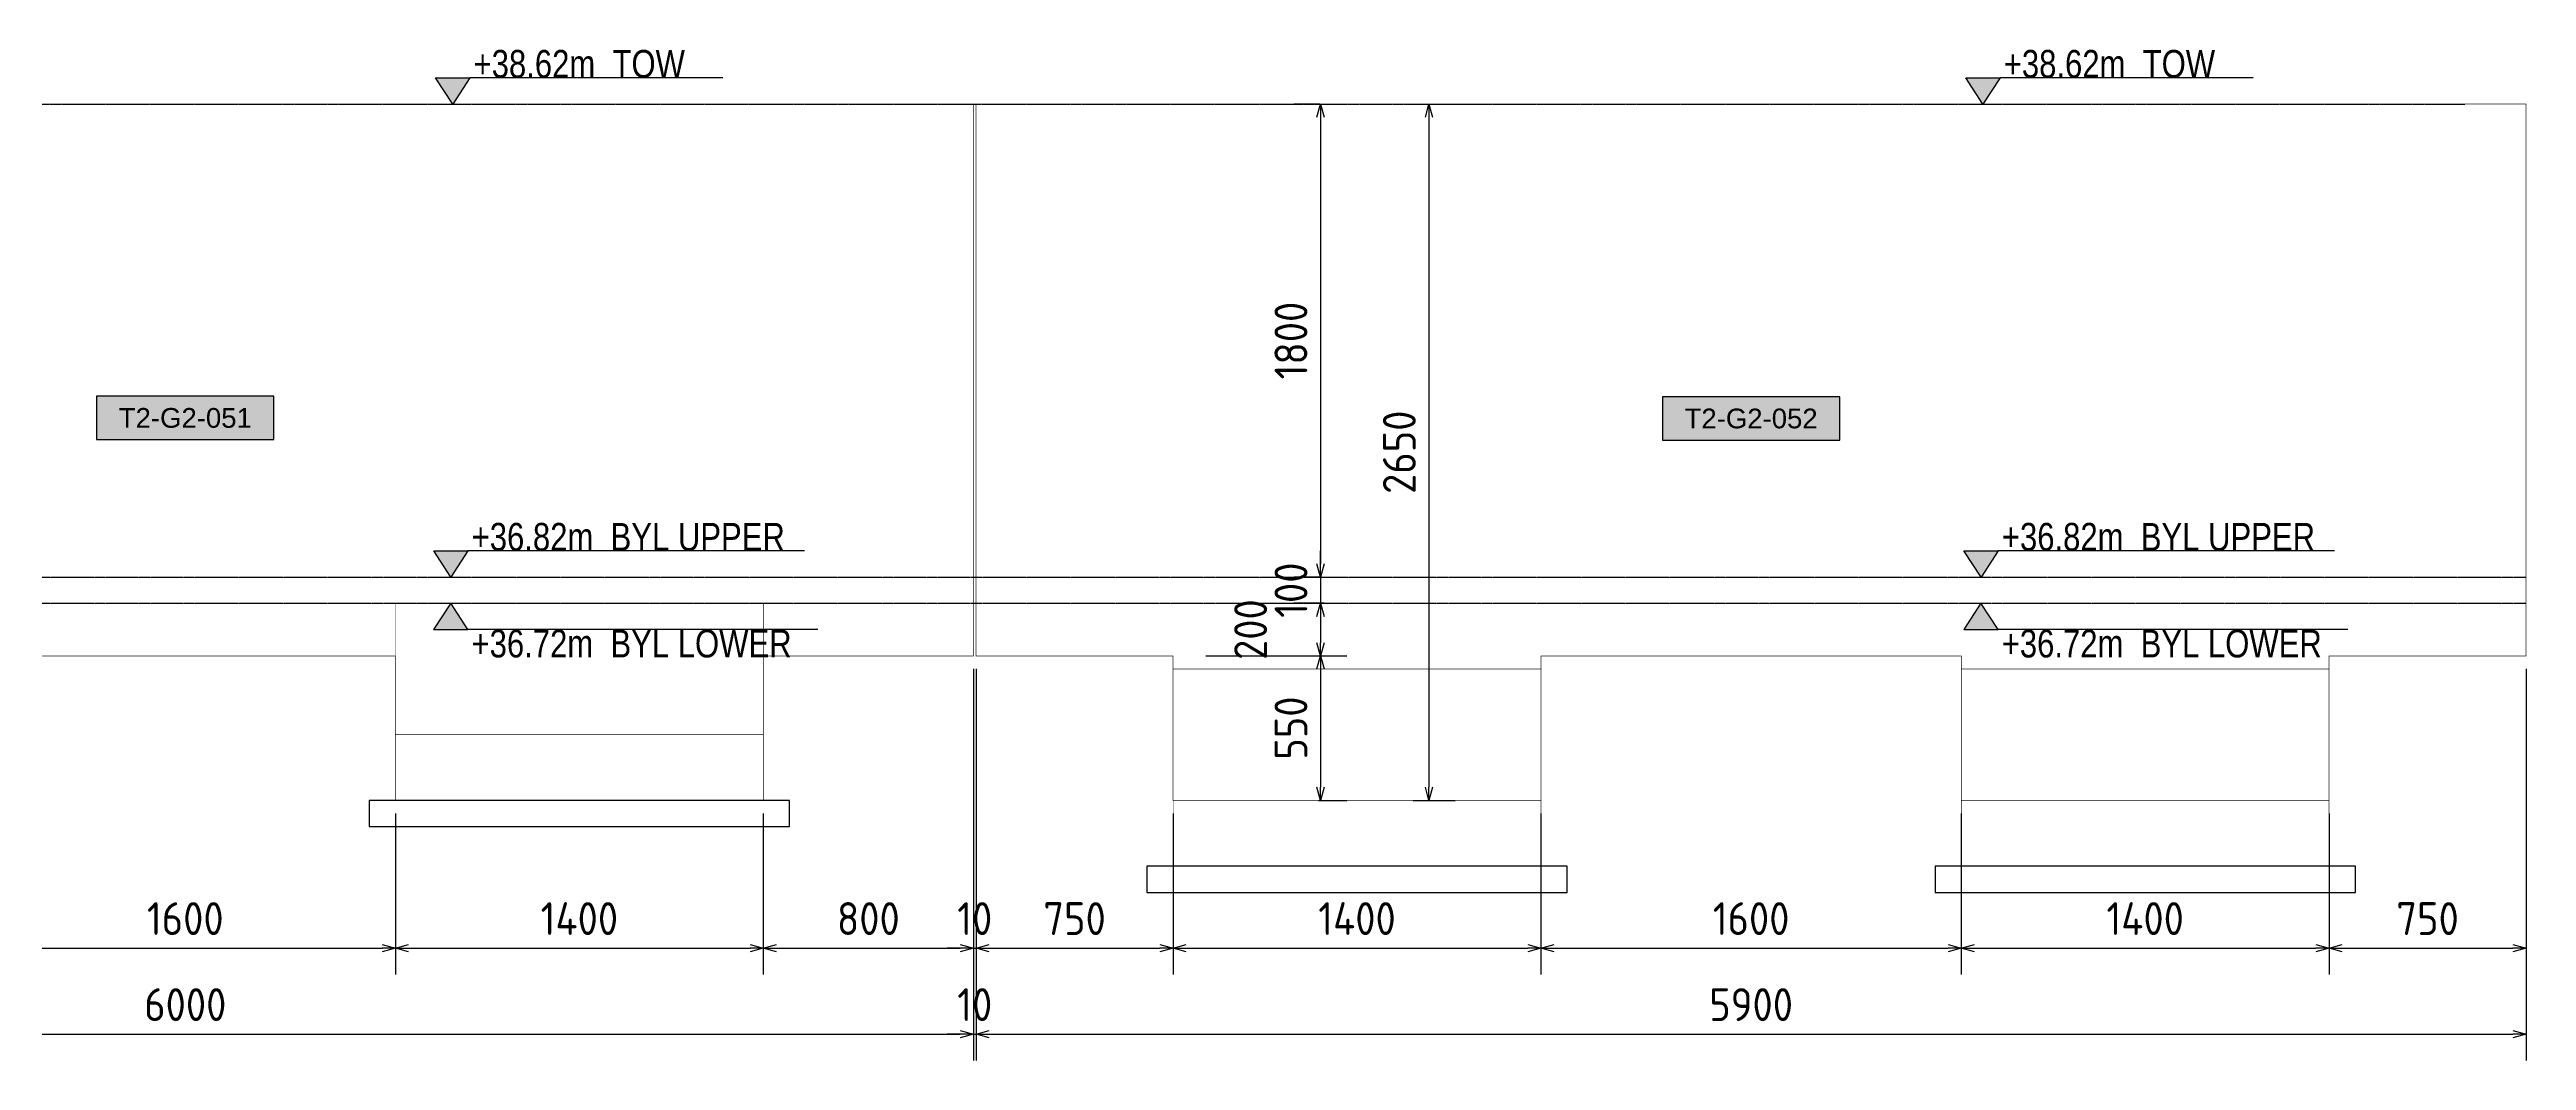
# Model space of a CAD drawing. Header units: centimetres. Extents: x -6122352 to 6876996, y -1694241 to 2592194.
# Drawn here: x 3343966 to 3353394, y 731330 to 735178 of the extents above; entities that cross this region are included whole.
import ezdxf
from ezdxf.enums import TextEntityAlignment as Align

# ---------------------------------------------------------------- set-up
doc = ezdxf.new("R2010")
doc.units = ezdxf.units.CM
doc.header["$MEASUREMENT"] = 0
doc.header["$PDMODE"] = 66
doc.header["$PDSIZE"] = 100
for name, pattern in [('CENTER', [2, 1.25, -0.25, 0.25, -0.25]), ('DASHED2', [0.375, 0.25, -0.125]), ('HIDDEN', [0.375, 0.25, -0.125])]:
    doc.linetypes.add(name, pattern=pattern)
doc.layers.get('Defpoints').update_dxf_attribs({"color": 255, "linetype": 'CENTER'})
for name, color, linetype in [('@MI-TYPE-01', 30, 'Continuous'), ('@MI-TYPE-02', 6, 'Continuous'), ('JML-Dimension', 1, 'Continuous'), ('PANEL-TAGS', 7, 'Continuous'), ('SECTION', 130, 'Continuous')]:
    doc.layers.add(name, color=color, linetype=linetype)
doc.styles.add('PANELTAG_STYLE', font='arial.ttf')
doc.styles.add('Schueco-BEMSTIL', font='isocpeur.ttf', dxfattribs={"width": 0.9})
doc.styles.add('txt-Pisa-std', font='arial.ttf', dxfattribs={"width": 0.8})
doc.dimstyles.new('MI- JWC-TXT-2.5 MM', dxfattribs={"dimscale": 1.5, "dimtxt": 2.5, "dimasz": 1, "dimexe": 2, "dimexo": 1, "dimgap": 1, "dimtad": 1, "dimdec": 0, "dimdsep": 46, "dimtxsty": 'Schueco-BEMSTIL', "dimblk": 'OPEN30', "dimcen": 0, "dimdle": 2, "dimclrd": 140, "dimclre": 8, "dimclrt": 40, "dimadec": 0, "dimazin": 2, "dimtfac": 1, "dimtdec": 0, "dimtix": 1, "dimtmove": 2, "dimatfit": 3, "dimldrblk": 'OPEN', "dimfxl": 2, "dimlwd": -1, "dimlwe": -1, "dimarcsym": 0})

# ---------------------------------------------------------------- blocks, each defined once
blk = doc.blocks.new('_Open30')
at = {"color": 0, "linetype": 'ByBlock', "lineweight": -2}
for p, q in [((-1, 0.27), (0, 0)), ((0, 0), (-1, -0.27)), ((0, 0), (-1, 0))]:
    blk.add_line(p, q, dxfattribs=at)
blk = doc.blocks.new('*D2002')
at = {"layer": '@MI-TYPE-01', "color": 8, "transparency": 16777216}
for p, q in [((3349156, 734970.1), (3349316.1, 734970.1)), ((3349156, 732320.1), (3349316.1, 732320.1))]:
    blk.add_line(p, q, dxfattribs=at)
at = {"layer": '@MI-TYPE-01', "color": 140, "transparency": 16777216}
blk.add_line((3349216.1, 734920.1), (3349216.1, 732370.1), dxfattribs=at)
at = {"layer": 'Defpoints', "color": 0, "transparency": 16777216}
for p in [(3349106, 734970.1), (3349106, 732320.1), (3349216.1, 732320.1)]:
    blk.add_point(p, dxfattribs=at)
at = {"layer": '@MI-TYPE-01', "color": 140, "transparency": 16777216, "xscale": 50, "yscale": 50, "zscale": 50}
for p, rotation in [((3349216.1, 734970.1), 90), ((3349216.1, 732320.1), 270)]:
    blk.add_blockref('_Open30', p, dxfattribs=dict(at, rotation=rotation))
at = {"layer": '@MI-TYPE-01', "color": 40, "transparency": 16777216, "insert": (3349103.6, 733645.1), "char_height": 125, "attachment_point": 5, "rotation": 90, "style": 'Schueco-BEMSTIL'}
blk.add_mtext('2650', dxfattribs=at)
blk = doc.blocks.new('_Open')
at = {"color": 0, "linetype": 'ByBlock', "lineweight": -2}
for p, q in [((-1, 0.2), (0, 0)), ((-1, -0.2), (0, 0)), ((0, 0), (-1, 0))]:
    blk.add_line(p, q, dxfattribs=at)
blk = doc.blocks.new('*D2003')
at = {"layer": '@MI-TYPE-01', "color": 8, "transparency": 16777216}
for p, q in [((3348800.4, 734970.1), (3348703.6, 734970.1)), ((3348800.4, 733170.1), (3348703.6, 733170.1))]:
    blk.add_line(p, q, dxfattribs=at)
at = {"layer": '@MI-TYPE-01', "color": 140, "transparency": 16777216}
blk.add_line((3348803.6, 734920.1), (3348803.6, 733220.1), dxfattribs=at)
at = {"layer": 'Defpoints', "color": 0, "transparency": 16777216}
for p in [(3348850.4, 734970.1), (3348803.6, 733170.1), (3348850.4, 733170.1)]:
    blk.add_point(p, dxfattribs=at)
at = {"layer": '@MI-TYPE-01', "color": 140, "transparency": 16777216, "xscale": 50, "yscale": 50, "zscale": 50}
for p, rotation in [((3348803.6, 734970.1), 90), ((3348803.6, 733170.1), 270)]:
    blk.add_blockref('_Open30', p, dxfattribs=dict(at, rotation=rotation))
at = {"layer": '@MI-TYPE-01', "color": 40, "transparency": 16777216, "insert": (3348691.1, 734070.1), "char_height": 125, "attachment_point": 5, "rotation": 90, "style": 'Schueco-BEMSTIL'}
blk.add_mtext('1800', dxfattribs=at)
blk = doc.blocks.new('*D2004')
at = {"layer": '@MI-TYPE-01', "color": 140, "transparency": 16777216}
for p, q in [((3348803.6, 733220.1), (3348803.6, 733270.1)), ((3348803.6, 733170.1), (3348803.6, 733070.1)), ((3348803.6, 733020.1), (3348803.6, 732970.1))]:
    blk.add_line(p, q, dxfattribs=at)
at = {"layer": '@MI-TYPE-01', "color": 8, "transparency": 16777216}
for p, q in [((3348800.4, 733170.1), (3348703.6, 733170.1)), ((3348817.6, 733070.1), (3348703.6, 733070.1))]:
    blk.add_line(p, q, dxfattribs=at)
at = {"layer": 'Defpoints', "color": 0, "transparency": 16777216}
for p in [(3348850.4, 733170.1), (3348803.6, 733070.1), (3348867.6, 733070.1)]:
    blk.add_point(p, dxfattribs=at)
at = {"layer": '@MI-TYPE-01', "color": 140, "transparency": 16777216, "xscale": 50, "yscale": 50, "zscale": 50}
for p, rotation in [((3348803.6, 733170.1), 270), ((3348803.6, 733070.1), 90)]:
    blk.add_blockref('_Open30', p, dxfattribs=dict(at, rotation=rotation))
at = {"layer": '@MI-TYPE-01', "color": 40, "transparency": 16777216, "insert": (3348691.1, 733120.1), "char_height": 125, "attachment_point": 5, "rotation": 90, "style": 'Schueco-BEMSTIL'}
blk.add_mtext('100', dxfattribs=at)
blk = doc.blocks.new('*D2005')
at = {"layer": '@MI-TYPE-01', "color": 8, "transparency": 16777216}
for p, q in [((3348817.6, 733070.1), (3348703.6, 733070.1)), ((3348367.1, 732870.1), (3348903.6, 732870.1))]:
    blk.add_line(p, q, dxfattribs=at)
at = {"layer": '@MI-TYPE-01', "color": 140, "transparency": 16777216}
blk.add_line((3348803.6, 733020.1), (3348803.6, 732920.1), dxfattribs=at)
at = {"layer": 'Defpoints', "color": 0, "transparency": 16777216}
for p in [(3348867.6, 733070.1), (3348317.1, 732870.1), (3348803.6, 732870.1)]:
    blk.add_point(p, dxfattribs=at)
at = {"layer": '@MI-TYPE-01', "color": 140, "transparency": 16777216, "xscale": 50, "yscale": 50, "zscale": 50}
for p, rotation in [((3348803.6, 733070.1), 90), ((3348803.6, 732870.1), 270)]:
    blk.add_blockref('_Open30', p, dxfattribs=dict(at, rotation=rotation))
at = {"layer": '@MI-TYPE-01', "color": 40, "transparency": 16777216, "insert": (3348537.6, 732970.1), "char_height": 125, "attachment_point": 5, "rotation": 90, "style": 'Schueco-BEMSTIL'}
blk.add_mtext('200', dxfattribs=at)
blk = doc.blocks.new('*D2006')
at = {"layer": '@MI-TYPE-01', "color": 8, "transparency": 16777216}
for p, q in [((3348367.1, 732870.1), (3348903.6, 732870.1)), ((3348795.3, 732320.1), (3348903.6, 732320.1))]:
    blk.add_line(p, q, dxfattribs=at)
at = {"layer": '@MI-TYPE-01', "color": 140, "transparency": 16777216}
blk.add_line((3348803.6, 732820.1), (3348803.6, 732370.1), dxfattribs=at)
at = {"layer": 'Defpoints', "color": 0, "transparency": 16777216}
for p in [(3348317.1, 732870.1), (3348745.3, 732320.1), (3348803.6, 732320.1)]:
    blk.add_point(p, dxfattribs=at)
at = {"layer": '@MI-TYPE-01', "color": 140, "transparency": 16777216, "xscale": 50, "yscale": 50, "zscale": 50}
for p, rotation in [((3348803.6, 732870.1), 90), ((3348803.6, 732320.1), 270)]:
    blk.add_blockref('_Open30', p, dxfattribs=dict(at, rotation=rotation))
at = {"layer": '@MI-TYPE-01', "color": 40, "transparency": 16777216, "insert": (3348691.1, 732595.1), "char_height": 125, "attachment_point": 5, "rotation": 90, "style": 'Schueco-BEMSTIL'}
blk.add_mtext('550', dxfattribs=at)
blk = doc.blocks.new('*U1142')
at = {"layer": 'JML-Dimension'}
h = blk.add_hatch(color=10, dxfattribs=at)
h.dxf.hatch_style = 1
h.paths.add_polyline_path([(0, 0), (-1.54, 2.37), (1.54, 2.37)])
blk.add_line((24.31, 2.37), (1.54, 2.37), dxfattribs=at)
blk.add_lwpolyline([(0, 0), (-1.54, 2.37), (1.54, 2.37), (0, 0)], dxfattribs=at)
at = {"color": 5, "style": 'txt-Pisa-std', "width": 0.8}
blk.add_attdef('+0.0', text='', height=2.5, dxfattribs=at).set_placement((1.87, 2.37), align=Align.BOTTOM_LEFT)
blk = doc.blocks.new('*U1445')
at = {"layer": 'JML-Dimension'}
h = blk.add_hatch(color=10, dxfattribs=at)
h.dxf.hatch_style = 1
h.paths.add_polyline_path([(0, 0), (-1.54, 2.37), (1.54, 2.37)])
blk.add_line((31.81, 2.37), (1.54, 2.37), dxfattribs=at)
blk.add_lwpolyline([(0, 0), (-1.54, 2.37), (1.54, 2.37), (0, 0)], dxfattribs=at)
at = {"color": 5, "style": 'txt-Pisa-std', "width": 0.8}
blk.add_attdef('+0.0', text='', height=2.5, dxfattribs=at).set_placement((1.87, 2.37), align=Align.BOTTOM_LEFT)
blk = doc.blocks.new('*U1446')
at = {"layer": 'JML-Dimension'}
h = blk.add_hatch(color=10, dxfattribs=at)
h.dxf.hatch_style = 1
h.paths.add_polyline_path([(0, 0), (-1.54, 2.37), (1.54, 2.37)])
blk.add_line((33.03, 2.37), (1.54, 2.37), dxfattribs=at)
blk.add_lwpolyline([(0, 0), (-1.54, 2.37), (1.54, 2.37), (0, 0)], dxfattribs=at)
at = {"color": 5, "style": 'txt-Pisa-std', "width": 0.8}
blk.add_attdef('+0.0', text='', height=2.5, dxfattribs=at).set_placement((1.87, 2.37), align=Align.BOTTOM_LEFT)
blk = doc.blocks.new('T2-ELE FT')
at = {"color": 12, "linetype": 'HIDDEN', "ltscale": 5, "const_width": 2}
blk.add_lwpolyline([(30306558.2, 1676365.9), (30306558.2, 1676865.9), (30307958.2, 1676865.9), (30307958.2, 1676365.9)], dxfattribs=at)
at = {"color": 12, "ltscale": 20, "const_width": 2}
blk.add_lwpolyline([(30306558.2, 1676365.9), (30307958.2, 1676365.9), (30307958.2, 1676115.9), (30306558.2, 1676115.9)], close=True, dxfattribs=at)
at = {"color": 8, "ltscale": 20}
blk.add_lwpolyline([(30306458.2, 1676115.9), (30308058.2, 1676115.9), (30308058.2, 1676015.9), (30306458.2, 1676015.9)], close=True, dxfattribs=at)
blk = doc.blocks.new('*D2036')
at = {"layer": '@MI-TYPE-01', "color": 8, "transparency": 16777216}
for p, q in [((3343682.5, 732270.1), (3343682.5, 731657.7)), ((3345282.5, 732270.1), (3345282.5, 731657.7))]:
    blk.add_line(p, q, dxfattribs=at)
at = {"layer": '@MI-TYPE-01', "color": 140, "transparency": 16777216}
blk.add_line((3343732.5, 731757.7), (3345232.5, 731757.7), dxfattribs=at)
at = {"layer": 'Defpoints', "color": 0, "transparency": 16777216}
for p in [(3343682.5, 732320.1), (3345282.5, 732320.1), (3345282.5, 731757.7)]:
    blk.add_point(p, dxfattribs=at)
at = {"layer": '@MI-TYPE-01', "color": 140, "transparency": 16777216, "xscale": 50, "yscale": 50, "zscale": 50, "rotation": 180}
blk.add_blockref('_Open30', (3343682.5, 731757.7), dxfattribs=at)
at = {"layer": '@MI-TYPE-01', "color": 140, "transparency": 16777216, "xscale": 50, "yscale": 50, "zscale": 50}
blk.add_blockref('_Open30', (3345282.5, 731757.7), dxfattribs=at)
at = {"layer": '@MI-TYPE-01', "color": 40, "transparency": 16777216, "insert": (3344482.5, 731870.2), "char_height": 125, "attachment_point": 5, "style": 'Schueco-BEMSTIL'}
blk.add_mtext('1600', dxfattribs=at)
blk = doc.blocks.new('*D2037')
at = {"layer": '@MI-TYPE-01', "color": 8, "transparency": 16777216}
for p, q in [((3345282.5, 732270.1), (3345282.5, 731657.7)), ((3346682.5, 732270.1), (3346682.5, 731657.7))]:
    blk.add_line(p, q, dxfattribs=at)
at = {"layer": '@MI-TYPE-01', "color": 140, "transparency": 16777216}
blk.add_line((3345332.5, 731757.7), (3346632.5, 731757.7), dxfattribs=at)
at = {"layer": 'Defpoints', "color": 0, "transparency": 16777216}
for p in [(3345282.5, 732320.1), (3346682.5, 732320.1), (3346682.5, 731757.7)]:
    blk.add_point(p, dxfattribs=at)
at = {"layer": '@MI-TYPE-01', "color": 140, "transparency": 16777216, "xscale": 50, "yscale": 50, "zscale": 50, "rotation": 180}
blk.add_blockref('_Open30', (3345282.5, 731757.7), dxfattribs=at)
at = {"layer": '@MI-TYPE-01', "color": 140, "transparency": 16777216, "xscale": 50, "yscale": 50, "zscale": 50}
blk.add_blockref('_Open30', (3346682.5, 731757.7), dxfattribs=at)
at = {"layer": '@MI-TYPE-01', "color": 40, "transparency": 16777216, "insert": (3345982.5, 731870.2), "char_height": 125, "attachment_point": 5, "style": 'Schueco-BEMSTIL'}
blk.add_mtext('1400', dxfattribs=at)
blk = doc.blocks.new('*D2038')
at = {"layer": '@MI-TYPE-01', "color": 8, "transparency": 16777216}
for p, q in [((3347482.5, 732820.1), (3347482.5, 731657.7)), ((3346682.5, 732270.1), (3346682.5, 731657.7))]:
    blk.add_line(p, q, dxfattribs=at)
at = {"layer": '@MI-TYPE-01', "color": 140, "transparency": 16777216}
blk.add_line((3346732.5, 731757.7), (3347432.5, 731757.7), dxfattribs=at)
at = {"layer": 'Defpoints', "color": 0, "transparency": 16777216}
for p in [(3347482.5, 732870.1), (3346682.5, 732320.1), (3347482.5, 731757.7)]:
    blk.add_point(p, dxfattribs=at)
at = {"layer": '@MI-TYPE-01', "color": 140, "transparency": 16777216, "xscale": 50, "yscale": 50, "zscale": 50, "rotation": 180}
blk.add_blockref('_Open30', (3346682.5, 731757.7), dxfattribs=at)
at = {"layer": '@MI-TYPE-01', "color": 140, "transparency": 16777216, "xscale": 50, "yscale": 50, "zscale": 50}
blk.add_blockref('_Open30', (3347482.5, 731757.7), dxfattribs=at)
at = {"layer": '@MI-TYPE-01', "color": 40, "transparency": 16777216, "insert": (3347082.5, 731870.2), "char_height": 125, "attachment_point": 5, "style": 'Schueco-BEMSTIL'}
blk.add_mtext('800', dxfattribs=at)
blk = doc.blocks.new('*D2039')
at = {"layer": '@MI-TYPE-01', "color": 8, "transparency": 16777216}
for p, q in [((3347482.5, 732820.1), (3347482.5, 731657.7)), ((3347492.5, 732820.1), (3347492.5, 731657.7))]:
    blk.add_line(p, q, dxfattribs=at)
at = {"layer": '@MI-TYPE-01', "color": 140, "transparency": 16777216}
for p, q in [((3347432.5, 731757.7), (3347382.5, 731757.7)), ((3347482.5, 731757.7), (3347492.5, 731757.7)), ((3347542.5, 731757.7), (3347592.5, 731757.7))]:
    blk.add_line(p, q, dxfattribs=at)
at = {"layer": 'Defpoints', "color": 0, "transparency": 16777216}
for p in [(3347482.5, 732870.1), (3347492.5, 732870.1), (3347492.5, 731757.7)]:
    blk.add_point(p, dxfattribs=at)
at = {"layer": '@MI-TYPE-01', "color": 140, "transparency": 16777216, "xscale": 50, "yscale": 50, "zscale": 50}
blk.add_blockref('_Open30', (3347482.5, 731757.7), dxfattribs=at)
at = {"layer": '@MI-TYPE-01', "color": 140, "transparency": 16777216, "xscale": 50, "yscale": 50, "zscale": 50, "rotation": 180}
blk.add_blockref('_Open30', (3347492.5, 731757.7), dxfattribs=at)
at = {"layer": '@MI-TYPE-01', "color": 40, "transparency": 16777216, "insert": (3347487.5, 731870.2), "char_height": 125, "attachment_point": 5, "style": 'Schueco-BEMSTIL'}
blk.add_mtext('10', dxfattribs=at)
blk = doc.blocks.new('*D2040')
at = {"layer": '@MI-TYPE-01', "color": 8, "transparency": 16777216}
for p, q in [((3347492.5, 732820.1), (3347492.5, 731657.7)), ((3348242.5, 732270.1), (3348242.5, 731657.7))]:
    blk.add_line(p, q, dxfattribs=at)
at = {"layer": '@MI-TYPE-01', "color": 140, "transparency": 16777216}
blk.add_line((3347542.5, 731757.7), (3348192.5, 731757.7), dxfattribs=at)
at = {"layer": 'Defpoints', "color": 0, "transparency": 16777216}
for p in [(3347492.5, 732870.1), (3348242.5, 732320.1), (3348242.5, 731757.7)]:
    blk.add_point(p, dxfattribs=at)
at = {"layer": '@MI-TYPE-01', "color": 140, "transparency": 16777216, "xscale": 50, "yscale": 50, "zscale": 50, "rotation": 180}
blk.add_blockref('_Open30', (3347492.5, 731757.7), dxfattribs=at)
at = {"layer": '@MI-TYPE-01', "color": 140, "transparency": 16777216, "xscale": 50, "yscale": 50, "zscale": 50}
blk.add_blockref('_Open30', (3348242.5, 731757.7), dxfattribs=at)
at = {"layer": '@MI-TYPE-01', "color": 40, "transparency": 16777216, "insert": (3347867.5, 731870.2), "char_height": 125, "attachment_point": 5, "style": 'Schueco-BEMSTIL'}
blk.add_mtext('750', dxfattribs=at)
blk = doc.blocks.new('*D2041')
at = {"layer": '@MI-TYPE-01', "color": 8, "transparency": 16777216}
for p, q in [((3348242.5, 732270.1), (3348242.5, 731657.7)), ((3349642.5, 732270.1), (3349642.5, 731657.7))]:
    blk.add_line(p, q, dxfattribs=at)
at = {"layer": '@MI-TYPE-01', "color": 140, "transparency": 16777216}
blk.add_line((3348292.5, 731757.7), (3349592.5, 731757.7), dxfattribs=at)
at = {"layer": 'Defpoints', "color": 0, "transparency": 16777216}
for p in [(3348242.5, 732320.1), (3349642.5, 732320.1), (3349642.5, 731757.7)]:
    blk.add_point(p, dxfattribs=at)
at = {"layer": '@MI-TYPE-01', "color": 140, "transparency": 16777216, "xscale": 50, "yscale": 50, "zscale": 50, "rotation": 180}
blk.add_blockref('_Open30', (3348242.5, 731757.7), dxfattribs=at)
at = {"layer": '@MI-TYPE-01', "color": 140, "transparency": 16777216, "xscale": 50, "yscale": 50, "zscale": 50}
blk.add_blockref('_Open30', (3349642.5, 731757.7), dxfattribs=at)
at = {"layer": '@MI-TYPE-01', "color": 40, "transparency": 16777216, "insert": (3348942.5, 731870.2), "char_height": 125, "attachment_point": 5, "style": 'Schueco-BEMSTIL'}
blk.add_mtext('1400', dxfattribs=at)
blk = doc.blocks.new('*D2042')
at = {"layer": '@MI-TYPE-01', "color": 8, "transparency": 16777216}
for p, q in [((3349642.5, 732270.1), (3349642.5, 731657.7)), ((3351242.5, 732270.1), (3351242.5, 731657.7))]:
    blk.add_line(p, q, dxfattribs=at)
at = {"layer": '@MI-TYPE-01', "color": 140, "transparency": 16777216}
blk.add_line((3349692.5, 731757.7), (3351192.5, 731757.7), dxfattribs=at)
at = {"layer": 'Defpoints', "color": 0, "transparency": 16777216}
for p in [(3349642.5, 732320.1), (3351242.5, 732320.1), (3351242.5, 731757.7)]:
    blk.add_point(p, dxfattribs=at)
at = {"layer": '@MI-TYPE-01', "color": 140, "transparency": 16777216, "xscale": 50, "yscale": 50, "zscale": 50, "rotation": 180}
blk.add_blockref('_Open30', (3349642.5, 731757.7), dxfattribs=at)
at = {"layer": '@MI-TYPE-01', "color": 140, "transparency": 16777216, "xscale": 50, "yscale": 50, "zscale": 50}
blk.add_blockref('_Open30', (3351242.5, 731757.7), dxfattribs=at)
at = {"layer": '@MI-TYPE-01', "color": 40, "transparency": 16777216, "insert": (3350442.5, 731870.2), "char_height": 125, "attachment_point": 5, "style": 'Schueco-BEMSTIL'}
blk.add_mtext('1600', dxfattribs=at)
blk = doc.blocks.new('*D2043')
at = {"layer": '@MI-TYPE-01', "color": 8, "transparency": 16777216}
for p, q in [((3351242.5, 732270.1), (3351242.5, 731657.7)), ((3352642.5, 732270.1), (3352642.5, 731657.7))]:
    blk.add_line(p, q, dxfattribs=at)
at = {"layer": '@MI-TYPE-01', "color": 140, "transparency": 16777216}
blk.add_line((3351292.5, 731757.7), (3352592.5, 731757.7), dxfattribs=at)
at = {"layer": 'Defpoints', "color": 0, "transparency": 16777216}
for p in [(3351242.5, 732320.1), (3352642.5, 732320.1), (3352642.5, 731757.7)]:
    blk.add_point(p, dxfattribs=at)
at = {"layer": '@MI-TYPE-01', "color": 140, "transparency": 16777216, "xscale": 50, "yscale": 50, "zscale": 50, "rotation": 180}
blk.add_blockref('_Open30', (3351242.5, 731757.7), dxfattribs=at)
at = {"layer": '@MI-TYPE-01', "color": 140, "transparency": 16777216, "xscale": 50, "yscale": 50, "zscale": 50}
blk.add_blockref('_Open30', (3352642.5, 731757.7), dxfattribs=at)
at = {"layer": '@MI-TYPE-01', "color": 40, "transparency": 16777216, "insert": (3351942.5, 731870.2), "char_height": 125, "attachment_point": 5, "style": 'Schueco-BEMSTIL'}
blk.add_mtext('1400', dxfattribs=at)
blk = doc.blocks.new('*D2044')
at = {"layer": '@MI-TYPE-01', "color": 8, "transparency": 16777216}
for p, q in [((3353392.5, 732820.1), (3353392.5, 731657.7)), ((3352642.5, 732270.1), (3352642.5, 731657.7))]:
    blk.add_line(p, q, dxfattribs=at)
at = {"layer": '@MI-TYPE-01', "color": 140, "transparency": 16777216}
blk.add_line((3352692.5, 731757.7), (3353342.5, 731757.7), dxfattribs=at)
at = {"layer": 'Defpoints', "color": 0, "transparency": 16777216}
for p in [(3353392.5, 732870.1), (3352642.5, 732320.1), (3353392.5, 731757.7)]:
    blk.add_point(p, dxfattribs=at)
at = {"layer": '@MI-TYPE-01', "color": 140, "transparency": 16777216, "xscale": 50, "yscale": 50, "zscale": 50, "rotation": 180}
blk.add_blockref('_Open30', (3352642.5, 731757.7), dxfattribs=at)
at = {"layer": '@MI-TYPE-01', "color": 140, "transparency": 16777216, "xscale": 50, "yscale": 50, "zscale": 50}
blk.add_blockref('_Open30', (3353392.5, 731757.7), dxfattribs=at)
at = {"layer": '@MI-TYPE-01', "color": 40, "transparency": 16777216, "insert": (3353017.5, 731870.2), "char_height": 125, "attachment_point": 5, "style": 'Schueco-BEMSTIL'}
blk.add_mtext('750', dxfattribs=at)
blk = doc.blocks.new('*D2049')
at = {"layer": '@MI-TYPE-01', "color": 8, "transparency": 16777216}
for p, q in [((3341482.5, 732820.1), (3341482.5, 731330.3)), ((3347482.5, 732820.1), (3347482.5, 731330.3))]:
    blk.add_line(p, q, dxfattribs=at)
at = {"layer": '@MI-TYPE-01', "color": 140, "transparency": 16777216}
blk.add_line((3341532.5, 731430.3), (3347432.5, 731430.3), dxfattribs=at)
at = {"layer": 'Defpoints', "color": 0, "transparency": 16777216}
for p in [(3341482.5, 732870.1), (3347482.5, 732870.1), (3347482.5, 731430.3)]:
    blk.add_point(p, dxfattribs=at)
at = {"layer": '@MI-TYPE-01', "color": 140, "transparency": 16777216, "xscale": 50, "yscale": 50, "zscale": 50, "rotation": 180}
blk.add_blockref('_Open30', (3341482.5, 731430.3), dxfattribs=at)
at = {"layer": '@MI-TYPE-01', "color": 140, "transparency": 16777216, "xscale": 50, "yscale": 50, "zscale": 50}
blk.add_blockref('_Open30', (3347482.5, 731430.3), dxfattribs=at)
at = {"layer": '@MI-TYPE-01', "color": 40, "transparency": 16777216, "insert": (3344482.5, 731542.8), "char_height": 125, "attachment_point": 5, "style": 'Schueco-BEMSTIL'}
blk.add_mtext('6000', dxfattribs=at)
blk = doc.blocks.new('*D2050')
at = {"layer": '@MI-TYPE-01', "color": 8, "transparency": 16777216}
for p, q in [((3347482.5, 732820.1), (3347482.5, 731330.3)), ((3347492.5, 732820.1), (3347492.5, 731330.3))]:
    blk.add_line(p, q, dxfattribs=at)
at = {"layer": '@MI-TYPE-01', "color": 140, "transparency": 16777216}
for p, q in [((3347432.5, 731430.3), (3347382.5, 731430.3)), ((3347482.5, 731430.3), (3347492.5, 731430.3)), ((3347542.5, 731430.3), (3347592.5, 731430.3))]:
    blk.add_line(p, q, dxfattribs=at)
at = {"layer": 'Defpoints', "color": 0, "transparency": 16777216}
for p in [(3347482.5, 732870.1), (3347492.5, 732870.1), (3347492.5, 731430.3)]:
    blk.add_point(p, dxfattribs=at)
at = {"layer": '@MI-TYPE-01', "color": 140, "transparency": 16777216, "xscale": 50, "yscale": 50, "zscale": 50}
blk.add_blockref('_Open30', (3347482.5, 731430.3), dxfattribs=at)
at = {"layer": '@MI-TYPE-01', "color": 140, "transparency": 16777216, "xscale": 50, "yscale": 50, "zscale": 50, "rotation": 180}
blk.add_blockref('_Open30', (3347492.5, 731430.3), dxfattribs=at)
at = {"layer": '@MI-TYPE-01', "color": 40, "transparency": 16777216, "insert": (3347487.5, 731542.8), "char_height": 125, "attachment_point": 5, "style": 'Schueco-BEMSTIL'}
blk.add_mtext('10', dxfattribs=at)
blk = doc.blocks.new('*D2051')
at = {"layer": '@MI-TYPE-01', "color": 8, "transparency": 16777216}
for p, q in [((3347492.5, 732820.1), (3347492.5, 731330.3)), ((3353392.5, 732820.1), (3353392.5, 731330.3))]:
    blk.add_line(p, q, dxfattribs=at)
at = {"layer": '@MI-TYPE-01', "color": 140, "transparency": 16777216}
blk.add_line((3347542.5, 731430.3), (3353342.5, 731430.3), dxfattribs=at)
at = {"layer": 'Defpoints', "color": 0, "transparency": 16777216}
for p in [(3347492.5, 732870.1), (3353392.5, 732870.1), (3353392.5, 731430.3)]:
    blk.add_point(p, dxfattribs=at)
at = {"layer": '@MI-TYPE-01', "color": 140, "transparency": 16777216, "xscale": 50, "yscale": 50, "zscale": 50, "rotation": 180}
blk.add_blockref('_Open30', (3347492.5, 731430.3), dxfattribs=at)
at = {"layer": '@MI-TYPE-01', "color": 140, "transparency": 16777216, "xscale": 50, "yscale": 50, "zscale": 50}
blk.add_blockref('_Open30', (3353392.5, 731430.3), dxfattribs=at)
at = {"layer": '@MI-TYPE-01', "color": 40, "transparency": 16777216, "insert": (3350442.5, 731542.8), "char_height": 125, "attachment_point": 5, "style": 'Schueco-BEMSTIL'}
blk.add_mtext('5900', dxfattribs=at)
blk = doc.blocks.new('PANELTAG')
at = {"layer": 'PANEL-TAGS', "color": 1}
blk.add_lwpolyline([(-13.5, -3.3), (13.5, -3.3), (13.5, 3.3), (-13.5, 3.3)], close=True, dxfattribs=at)
at = {"layer": 'PANEL-TAGS', "color": 40, "true_color": 0xffd700}
blk.add_solid([(-13.5, -3.3), (13.5, -3.3), (-13.5, 3.3), (13.5, 3.3)], dxfattribs=at)
at = {"layer": 'PANEL-TAGS', "color": 5, "style": 'PANELTAG_STYLE'}
blk.add_attdef('TAGNO', text='', height=3, dxfattribs=at).set_placement((0, 0), align=Align.CENTER)

msp = doc.modelspace()

# ---------------------------------------------------------------- linework, layer by layer
at = {"layer": '@MI-TYPE-01', "const_width": 2.5}
for points in [[(3347482.54485, 734970.08873), (3341482.54485, 734970.08873), (3341482.54485, 732870.08877), (3342282.54485, 732870.08877), (3342282.54485, 732320.08877), (3343682.54485, 732320.08877), (3343682.54485, 732870.08877), (3345282.54485, 732870.08877), (3345282.54485, 732320.08877), (3346682.54485, 732320.08877), (3346682.54485, 732870.08877), (3347482.54485, 732870.08877)], [(3353392.54485, 734970.08873), (3347492.54485, 734970.08873), (3347492.54485, 732870.08877), (3348242.54485, 732870.08877), (3348242.54485, 732320.08877), (3349642.54485, 732320.08877), (3349642.54485, 732870.08877), (3351242.54485, 732870.08877), (3351242.54485, 732320.08877), (3352642.54485, 732320.08877), (3352642.54485, 732870.08877), (3353392.54485, 732870.08877)]]:
    msp.add_lwpolyline(points, close=True, dxfattribs=at)
at = {"layer": '@MI-TYPE-02', "color": 160, "linetype": 'DASHED2', "ltscale": 5}
for points in [[(3329322.54485, 734970.08873), (3353159.08873, 734970.08873)], [(3329059.43278, 733170.08877), (3353392.54485, 733170.08877)], [(3329059.43278, 733070.08877), (3353392.54485, 733070.08877)]]:
    msp.add_lwpolyline(points, dxfattribs=at)

# ---------------------------------------------------------------- block references
at = {"color": 2, "xscale": -1}
for p in [(33653240.70641, -943795.78499), (33656200.70641, -944045.78499), (33659200.70641, -944045.78499)]:
    msp.add_blockref('T2-ELE FT', p, dxfattribs=at)
at = {"layer": 'PANEL-TAGS'}
ref = msp.add_blockref('PANELTAG', (3344482.54485, 733775.78182), dxfattribs=dict(at, xscale=25, yscale=25, zscale=25))
ref.add_attrib('TAGNO', 'T2-G2-051', dxfattribs={"color": 5, "height": 75, "style": 'PANELTAG_STYLE'}).set_placement((3344482.54485, 733775.78182), align=Align.MIDDLE_CENTER)
ref = msp.add_blockref('PANELTAG', (3350442.54485, 733773.60634), dxfattribs=dict(at, xscale=25, yscale=25, zscale=25))
ref.add_attrib('TAGNO', 'T2-G2-052', dxfattribs={"color": 5, "height": 75, "style": 'PANELTAG_STYLE'}).set_placement((3350442.54485, 733773.60634), align=Align.MIDDLE_CENTER)
at = {"layer": 'SECTION', "color": 6}
ref = msp.add_blockref('*U1142', (3345500.62069, 734970.08873), dxfattribs=dict(at, xscale=42.30147098076819, yscale=42.30147098076819, zscale=42.30147098076819))
ref.add_attrib('+0.0', '+38.62m  TOW', (3345579.74934, 735070.3458), dxfattribs={"layer": 'JML-Dimension', "color": 5, "height": 105.7536775, "style": 'txt-Pisa-std', "width": 0.8})
ref = msp.add_blockref('*U1142', (3351325.04577, 734970.08873), dxfattribs=dict(at, xscale=42.30147098076819, yscale=42.30147098076819, zscale=42.30147098076819))
ref.add_attrib('+0.0', '+38.62m  TOW', (3351404.17442, 735070.3458), dxfattribs={"layer": 'JML-Dimension', "color": 5, "height": 105.7536775, "style": 'txt-Pisa-std', "width": 0.8})
ref = msp.add_blockref('*U1445', (3345493.3272, 733170.08877), dxfattribs=dict(at, xscale=42.30147098076819, yscale=42.30147098076819, zscale=42.30147098076819))
ref.add_attrib('+0.0', '+36.82m  BYL UPPER', (3345572.45585, 733270.34584), dxfattribs={"layer": 'JML-Dimension', "color": 5, "height": 105.7536775, "style": 'txt-Pisa-std', "width": 0.8})
ref = msp.add_blockref('*U1445', (3351317.75228, 733170.08877), dxfattribs=dict(at, xscale=42.30147098076819, yscale=42.30147098076819, zscale=42.30147098076819))
ref.add_attrib('+0.0', '+36.82m  BYL UPPER', (3351396.88093, 733270.34584), dxfattribs={"layer": 'JML-Dimension', "color": 5, "height": 105.7536775, "style": 'txt-Pisa-std', "width": 0.8})
ref = msp.add_blockref('*U1446', (3345492.7872, 733070.08877), dxfattribs=dict(at, xscale=-42.30147098076819, yscale=42.30147098076819, zscale=42.30147098076819, rotation=180))
ref.add_attrib('+0.0', '+36.72m  BYL LOWER', (3345571.91585, 732864.07803), dxfattribs={"layer": 'JML-Dimension', "color": 5, "height": 105.7536775, "style": 'txt-Pisa-std', "width": 0.8})
ref = msp.add_blockref('*U1446', (3351317.21228, 733070.08877), dxfattribs=dict(at, xscale=-42.30147098076819, yscale=42.30147098076819, zscale=42.30147098076819, rotation=180))
ref.add_attrib('+0.0', '+36.72m  BYL LOWER', (3351396.34092, 732864.07803), dxfattribs={"layer": 'JML-Dimension', "color": 5, "height": 105.7536775, "style": 'txt-Pisa-std', "width": 0.8})

# ---------------------------------------------------------------- dimensions: what is measured, and where the dimension line sits
at = {"layer": '@MI-TYPE-01'}
for base, p1, p2, picture, middle in [((3348803.63748, 733170.08877), (3348850.40003, 734970.08873), (3348850.40003, 733170.08877), '*D2003', (3348691.13748, 734070.08875)), ((3349216.09908, 732320.08877), (3349105.99902, 734970.08873), (3349105.99902, 732320.08877), '*D2002', (3349103.59908, 733645.08875)), ((3348803.63748, 733070.08877), (3348850.40003, 733170.08877), (3348867.62887, 733070.08877), '*D2004', (3348691.13748, 733120.08877)), ((3348803.63748, 732320.08877), (3348317.14207, 732870.08877), (3348745.28335, 732320.08877), '*D2006', (3348691.13748, 732595.08877))]:
    dim = msp.add_linear_dim(base=base, p1=p1, p2=p2, angle=90, dimstyle='MI- JWC-TXT-2.5 MM', dxfattribs=at)
    dim.commit()
    dim.dimension.update_dxf_attribs({"geometry": picture, "text_midpoint": middle})
dim = msp.add_linear_dim(base=(3348803.63748, 732870.08877), p1=(3348867.62887, 733070.08877), p2=(3348317.14207, 732870.08877), angle=90, dimstyle='MI- JWC-TXT-2.5 MM', dxfattribs=at)
dim.commit()
dim.dimension.update_dxf_attribs({"geometry": '*D2005', "text_midpoint": (3348537.6259, 732970.08877), "dimtype": 160})
for base, p1, p2, picture, middle in [((3347482.54485, 731430.26367), (3341482.54485, 732870.08877), (3347482.54485, 732870.08877), '*D2049', (3344482.54485, 731542.76367)), ((3347482.54485, 731757.7363), (3346682.54485, 732320.08877), (3347482.54485, 732870.08877), '*D2038', (3347082.54485, 731870.2363)), ((3347492.54485, 731757.7363), (3347482.54485, 732870.08877), (3347492.54485, 732870.08877), '*D2039', (3347487.54485, 731870.2363)), ((3347492.54485, 731430.26367), (3347482.54485, 732870.08877), (3347492.54485, 732870.08877), '*D2050', (3347487.54485, 731542.76367)), ((3348242.54485, 731757.7363), (3347492.54485, 732870.08877), (3348242.54485, 732320.08877), '*D2040', (3347867.54485, 731870.2363)), ((3353392.54485, 731430.26367), (3347492.54485, 732870.08877), (3353392.54485, 732870.08877), '*D2051', (3350442.54485, 731542.76367)), ((3353392.54485, 731757.7363), (3352642.54485, 732320.08877), (3353392.54485, 732870.08877), '*D2044', (3353017.54485, 731870.2363)), ((3345282.54485, 731757.7363), (3343682.54485, 732320.08877), (3345282.54485, 732320.08877), '*D2036', (3344482.54485, 731870.2363)), ((3346682.54485, 731757.7363), (3345282.54485, 732320.08877), (3346682.54485, 732320.08877), '*D2037', (3345982.54485, 731870.2363)), ((3349642.54485, 731757.7363), (3348242.54485, 732320.08877), (3349642.54485, 732320.08877), '*D2041', (3348942.54485, 731870.2363)), ((3351242.54485, 731757.7363), (3349642.54485, 732320.08877), (3351242.54485, 732320.08877), '*D2042', (3350442.54485, 731870.2363)), ((3352642.54485, 731757.7363), (3351242.54485, 732320.08877), (3352642.54485, 732320.08877), '*D2043', (3351942.54485, 731870.2363))]:
    dim = msp.add_linear_dim(base=base, p1=p1, p2=p2, dimstyle='MI- JWC-TXT-2.5 MM', dxfattribs=at)
    dim.commit()
    dim.dimension.update_dxf_attribs({"geometry": picture, "text_midpoint": middle})

doc.saveas('drawing.dxf')
